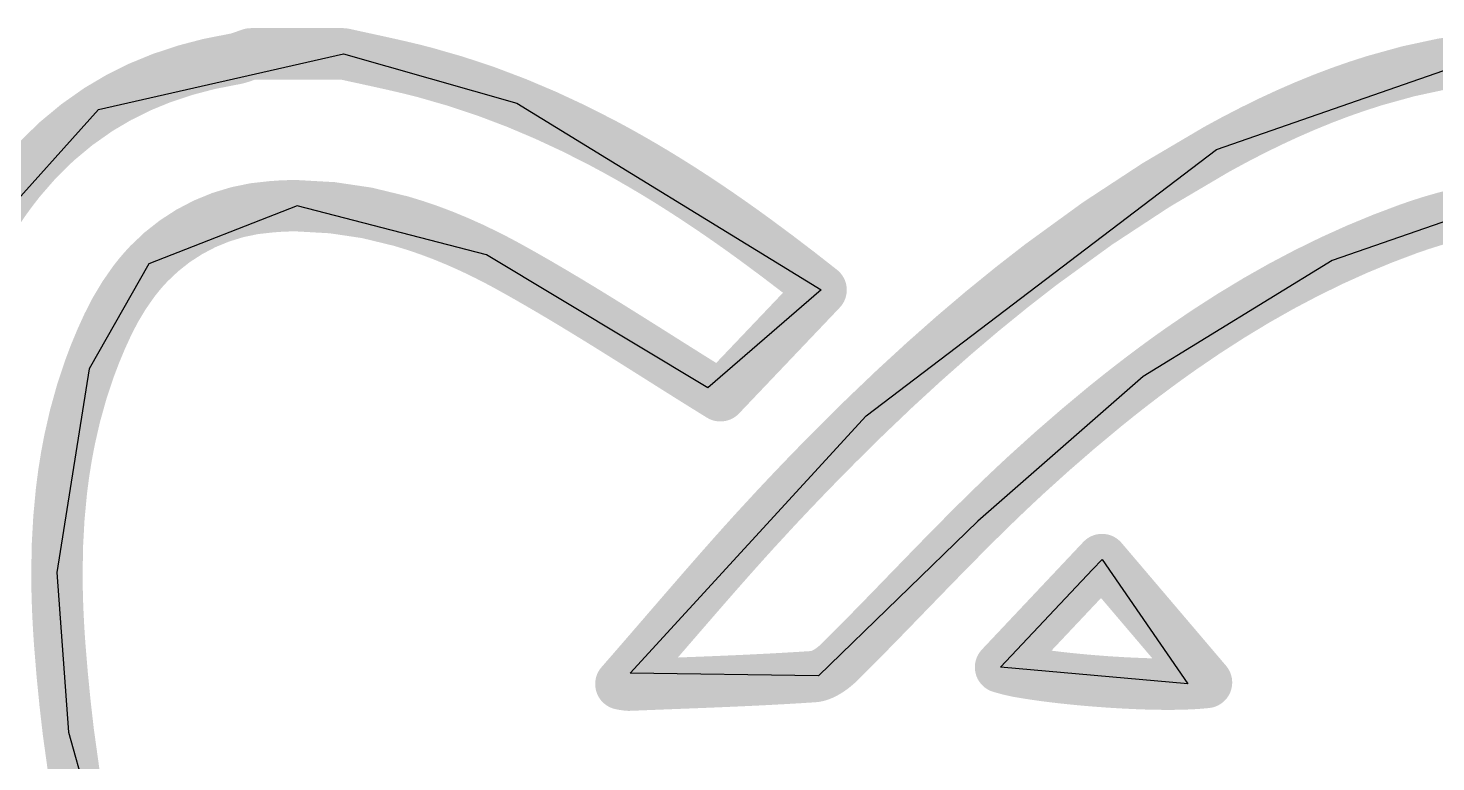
# Model space of a CAD drawing. Header units: millimetres. Extents: x 34 to 168, y 52 to 76.
# Drawn here: x 40.659 to 43.399, y 66.707 to 68.135 of the extents above; entities that cross this region are included whole.
import ezdxf

# ---------------------------------------------------------------- set-up
doc = ezdxf.new("R2010")
doc.units = ezdxf.units.MM
doc.layers.add('TopOverlay', color=2, linetype='Continuous')

msp = doc.modelspace()

# ---------------------------------------------------------------- linework, layer by layer
at = {"layer": 'TopOverlay'}
for p, q in [((40.79568422, 67.97681349999999), (41.27283084, 68.08511401999999)), ((41.27283084, 68.08511401999999), (41.60996504, 67.98941698)), ((42.97244644, 67.89908442), (43.48395164, 68.07700634)), ((40.56131842, 67.71555164), (40.79568422, 67.97681349999999)), ((41.60996504, 67.98941698), (42.20262323999999, 67.62555182)), ((42.29023546, 67.38032244), (42.97244644, 67.89908442)), ((41.18253384, 67.78945802), (40.89371552, 67.67647628)), ((41.55121992, 67.69369748), (41.18253384, 67.78945802)), ((43.47941774, 67.78071788), (43.19728978, 67.68287708)), ((41.98207504, 67.43471908), (41.55121992, 67.69369748)), ((40.89371552, 67.67647628), (40.7779474, 67.47172434)), ((43.19728978, 67.68287708), (42.82966288, 67.45717776)), ((42.20262323999999, 67.62555182), (41.98207504, 67.43471908)), ((40.7779474, 67.47172434), (40.71491984, 67.07528622)), ((42.82966288, 67.45717776), (42.50802014, 67.17581434)), ((41.83102632, 66.87940395999999), (42.29023546, 67.38032244)), ((42.50802014, 67.17581434), (42.19778708, 66.87475322)), ((42.7312328, 67.0814), (42.74951064, 67.10078782)), ((42.74951064, 67.10078782), (42.91630228, 66.85894171999999)), ((40.71491984, 67.07528622), (40.73712706, 66.76488044)), ((42.55194943999999, 66.89123782), (42.7312328, 67.0814)), ((42.19778708, 66.87475322), (41.83102632, 66.87940395999999)), ((42.91630228, 66.85894171999999), (42.55194943999999, 66.89123782)), ((40.73712706, 66.76488044), (41.0892498, 65.52790044))]:
    msp.add_line(p, q, dxfattribs=at)
at = {"layer": 'TopOverlay', "const_width": 0.0999998}
for points in [[(41.07848528, 68.08023976), (41.08321984, 68.08196441999999)], [(41.08321984, 68.08196441999999), (41.08411392, 68.08228446)], [(41.08411392, 68.08228446), (41.08501562, 68.08260704)], [(41.08501562, 68.08260704), (41.0859224, 68.08292707999999)], [(41.0859224, 68.08292707999999), (41.08774104, 68.08356716)], [(41.08774104, 68.08356716), (41.08955968, 68.08419961999999)], [(41.08955968, 68.08419961999999), (41.09226224, 68.08511401999999)], [(41.09226224, 68.08511401999999), (41.27283084, 68.08511401999999)], [(41.09226224, 68.08511401999999), (41.27283084, 68.08511401999999)], [(41.27283084, 68.08511401999999), (41.28750188, 68.08184503999999)], [(41.28750188, 68.08184503999999), (41.32175124, 68.07442062)], [(41.07120818, 68.07780898), (41.07365928, 68.07858876)], [(41.07365928, 68.07858876), (41.07608498, 68.07940156)], [(41.07608498, 68.07940156), (41.07848528, 68.08023976)], [(41.32175124, 68.07442062), (41.33252846, 68.07205841999999)], [(41.33252846, 68.07205841999999), (41.3433641, 68.06968098)], [(41.3433641, 68.06968098), (41.35424545999999, 68.0672756)], [(41.35424545999999, 68.0672756), (41.36515476, 68.06483974)], [(41.36515476, 68.06483974), (41.37608184, 68.0623607)], [(41.37608184, 68.0623607), (41.38701146, 68.05983848)], [(41.38701146, 68.05983848), (41.39793092, 68.05725783999999)], [(41.39793092, 68.05725783999999), (41.40882752, 68.05461878)], [(41.40882752, 68.05461878), (41.43048864, 68.04912222)], [(41.65290882, 67.63791146), (41.6823779, 67.62067502)], [(41.6823779, 67.62067502), (41.71174538, 67.60317187999999)], [(42.00656064, 67.41955782), (42.20262323999999, 67.62555182)], [(42.00656064, 67.41955782), (42.20262323999999, 67.62555182)], [(41.71174538, 67.60317187999999), (41.74099348, 67.58545792)], [(41.74099348, 67.58545792), (41.77011458, 67.56758902)], [(41.77011458, 67.56758902), (41.79908836, 67.54961852)], [(41.79908836, 67.54961852), (41.8279072, 67.53160484)], [(41.8279072, 67.53160484), (41.85655586, 67.51359878)], [(41.85655586, 67.51359878), (41.88502164, 67.49565622)], [(41.88502164, 67.49565622), (41.90916688, 67.48040859999999)], [(41.90916688, 67.48040859999999), (41.9212649, 67.47278352)], [(41.9212649, 67.47278352), (41.93338577999999, 67.46516098)], [(41.93338577999999, 67.46516098), (41.94552444, 67.45754097999999)], [(41.94552444, 67.45754097999999), (41.95768596, 67.44992606)], [(41.95768596, 67.44992606), (41.9698678, 67.44231622)], [(41.9698678, 67.44231622), (41.98207504, 67.43471908)], [(41.98207504, 67.43471908), (42.00656064, 67.41955782)], [(42.57917824, 67.24460262), (42.60325744, 67.26698001999999)], [(42.55528192, 67.2219128), (42.57917824, 67.24460262)], [(42.5315634, 67.19896643999999), (42.55528192, 67.2219128)], [(42.07327882, 67.15635793999999), (42.11639024, 67.20307362)], [(42.50802014, 67.17581434), (42.5315634, 67.19896643999999)], [(42.05195044, 67.13276895999999), (42.07327882, 67.15635793999999)], [(42.46144924, 67.12911136), (42.4846496, 67.15251237999999)], [(42.4846496, 67.15251237999999), (42.50802014, 67.17581434)], [(42.0307135, 67.10900726), (42.05195044, 67.13276895999999)], [(42.43841652, 67.10566462), (42.46144924, 67.12911136)], [(42.00951973999999, 67.08506268), (42.0307135, 67.10900726)], [(42.41554636, 67.08222549999999), (42.43841652, 67.10566462)], [(42.55194943999999, 66.89123782), (42.74951064, 67.10078782)], [(42.55194943999999, 66.89123782), (42.74951064, 67.10078782)], [(42.74951064, 67.10078782), (42.95301543999999, 66.86157062)], [(42.74951064, 67.10078782), (42.95301543999999, 66.86157062)], [(41.98832343999999, 67.06091744), (42.00951973999999, 67.08506268)], [(42.37028864, 67.03558602), (42.41554636, 67.08222549999999)], [(41.96707634, 67.03656138), (41.98832343999999, 67.06091744)], [(41.94573526, 67.01197671999999), (41.96707634, 67.03656138)], [(42.34488356, 67.00935797999999), (42.35762674, 67.02250756)], [(42.35762674, 67.02250756), (42.37028864, 67.03558602)], [(43.33370301999999, 66.56692045999999), (43.91762616, 67.02258121999999)], [(41.90257304, 66.96207842), (41.9242494, 66.9871533)], [(41.9242494, 66.9871533), (41.94573526, 67.01197671999999)], [(42.31919146, 66.98292166), (42.33206926, 66.99615759999999)], [(42.33206926, 66.99615759999999), (42.34488356, 67.00935797999999)], [(41.884854, 66.94155013999999), (41.90257304, 66.96207842)], [(42.29328092, 66.95642692), (42.30625778, 66.96967302)], [(42.30625778, 66.96967302), (42.31919146, 66.98292166)], [(41.86703843999999, 66.92092788), (41.87596146, 66.93125044)], [(41.87596146, 66.93125044), (41.884854, 66.94155013999999)], [(42.24110424, 66.90383622), (42.26722814, 66.930016)], [(42.26722814, 66.930016), (42.2802685, 66.94320114)], [(42.2802685, 66.94320114), (42.29328092, 66.95642692)], [(41.8491035, 66.90021417999999), (41.85808747999999, 66.91058246)], [(41.85808747999999, 66.91058246), (41.86703843999999, 66.92092788)], [(41.82192804, 66.86896202), (41.83102632, 66.87940395999999)], [(41.83102632, 66.87940395999999), (41.8400865, 66.8898205)], [(41.8400865, 66.8898205), (41.8491035, 66.90021417999999)], [(41.81278404, 66.85849721999999), (41.82192804, 66.86896202)], [(41.81278404, 66.85849721999999), (41.8131879, 66.85843625999999)], [(41.8131879, 66.85843625999999), (41.81338348, 66.85840324)], [(41.81338348, 66.85840324), (41.81357398, 66.85836768)], [(41.81357398, 66.85836768), (41.81376194, 66.85833212)], [(41.81466364, 66.85809082), (41.8186362, 66.85743803999999)], [(41.8186362, 66.85743803999999), (41.82036848, 66.85716117999999)], [(41.82036848, 66.85716117999999), (41.8219509, 66.85691987999999)], [(41.8219509, 66.85691987999999), (41.8233987, 66.85671667999999)], [(41.82914164, 66.85631282), (41.90625604, 66.85938621999999)], [(41.82914164, 66.85631282), (41.90625604, 66.85938621999999)], [(41.90625604, 66.85938621999999), (41.9621843, 66.86155538)], [(41.9621843, 66.86155538), (41.9903529, 66.86268822)], [(41.9903529, 66.86268822), (42.01862056, 66.86387694)], [(42.01862056, 66.86387694), (42.0469568, 66.86513169999999)], [(42.0469568, 66.86513169999999), (42.07533114, 66.86647282)], [(42.07533114, 66.86647282), (42.1037131, 66.86791045999999)], [(42.1037131, 66.86791045999999), (42.13207728, 66.86946494)], [(42.13207728, 66.86946494), (42.16039319999999, 66.87114642)], [(42.16039319999999, 66.87114642), (42.18862784, 66.87297522)]]:
    msp.add_lwpolyline(points, dxfattribs=at)
at = {"layer": 'TopOverlay', "const_width": 0.0499999}
for points in [[(41.05822116, 68.08196441999999, 1), (41.10821852, 68.08196441999999, 1)], [(41.05822116, 68.08196441999999, 1), (41.10821852, 68.08196441999999, 1)], [(41.05911524, 68.08228446, 1), (41.1091126, 68.08228446, 1)], [(41.05911524, 68.08228446, 1), (41.1091126, 68.08228446, 1)], [(41.06001694, 68.08260704, 1), (41.1100143, 68.08260704, 1)], [(41.06001694, 68.08260704, 1), (41.1100143, 68.08260704, 1)], [(41.06092372, 68.08292707999999, 1), (41.11092108, 68.08292707999999, 1)], [(41.06092372, 68.08292707999999, 1), (41.11092108, 68.08292707999999, 1)], [(41.06274235999999, 68.08356716, 1), (41.11273972, 68.08356716, 1)], [(41.06274235999999, 68.08356716, 1), (41.11273972, 68.08356716, 1)], [(41.064561, 68.08419961999999, 1), (41.11455836, 68.08419961999999, 1)], [(41.064561, 68.08419961999999, 1), (41.11455836, 68.08419961999999, 1)], [(41.06726356, 68.08511401999999, 1), (41.11726092, 68.08511401999999, 1)], [(41.06726356, 68.08511401999999, 1), (41.11726092, 68.08511401999999, 1)], [(41.06726356, 68.08511401999999, 1), (41.11726092, 68.08511401999999, 1)], [(41.24783215999999, 68.08511401999999, 1), (41.29782952, 68.08511401999999, 1)], [(41.24783215999999, 68.08511401999999, 1), (41.29782952, 68.08511401999999, 1)], [(41.24783215999999, 68.08511401999999, 1), (41.29782952, 68.08511401999999, 1)], [(41.2625032, 68.08184503999999, 1), (41.31250056, 68.08184503999999, 1)], [(41.2625032, 68.08184503999999, 1), (41.31250056, 68.08184503999999, 1)], [(41.03353236, 68.07470255999999, 1), (41.08352971999999, 68.07470255999999, 1)], [(41.03353236, 68.07470002, 1), (41.08352971999999, 68.07470002, 1)], [(41.03869364, 68.07575412, 1), (41.088691, 68.07575412, 1)], [(41.03869618, 68.07575412, 1), (41.08869353999999, 68.07575412, 1)], [(41.04122856, 68.07638404, 1), (41.09122592, 68.07638404, 1)], [(41.0412311, 68.07638404, 1), (41.09122846, 68.07638404, 1)], [(41.043733, 68.07707237999999, 1), (41.09373036, 68.07707237999999, 1)], [(41.04373554, 68.07706984, 1), (41.0937329, 68.07706984, 1)], [(41.0462095, 68.07780898, 1), (41.09620686, 68.07780898, 1)], [(41.04621204, 68.07780898, 1), (41.0962094, 68.07780898, 1)], [(41.0486606, 68.07858876, 1), (41.09865796, 68.07858876, 1)], [(41.0486606, 68.07858876, 1), (41.09865796, 68.07858876, 1)], [(41.05108629999999, 68.07940156, 1), (41.10108366, 68.07940156, 1)], [(41.05108629999999, 68.07940156, 1), (41.10108366, 68.07940156, 1)], [(41.0534866, 68.08023976, 1), (41.10348396, 68.08023976, 1)], [(41.0534866, 68.08023976, 1), (41.10348396, 68.08023976, 1)], [(41.29675255999999, 68.07442062, 1), (41.34674992, 68.07442062, 1)], [(41.29675255999999, 68.07442062, 1), (41.34674992, 68.07442062, 1)], [(41.30752978, 68.07205841999999, 1), (41.35752713999999, 68.07205841999999, 1)], [(41.30752978, 68.07205841999999, 1), (41.35752713999999, 68.07205841999999, 1)], [(41.31836542, 68.06968098, 1), (41.36836278, 68.06968098, 1)], [(41.31836542, 68.06968098, 1), (41.36836278, 68.06968098, 1)], [(41.32924678, 68.0672756, 1), (41.37924414, 68.0672756, 1)], [(41.32924678, 68.0672756, 1), (41.37924414, 68.0672756, 1)], [(41.34015608, 68.06483974, 1), (41.39015344, 68.06483974, 1)], [(41.34015608, 68.06483974, 1), (41.39015344, 68.06483974, 1)], [(41.35108315999999, 68.0623607, 1), (41.40108052, 68.0623607, 1)], [(41.35108315999999, 68.0623607, 1), (41.40108052, 68.0623607, 1)], [(41.36201278, 68.05983848, 1), (41.41201014, 68.05983848, 1)], [(41.36201278, 68.05983848, 1), (41.41201014, 68.05983848, 1)], [(41.37293224, 68.05725783999999, 1), (41.4229296, 68.05725783999999, 1)], [(41.37293224, 68.05725783999999, 1), (41.4229296, 68.05725783999999, 1)], [(41.38382884, 68.05461878, 1), (41.4338262, 68.05461878, 1)], [(41.38382884, 68.05461878, 1), (41.4338262, 68.05461878, 1)], [(40.8934539, 68.03788018, 1), (40.94345126, 68.03788018, 1)], [(40.8934539, 68.03788018, 1), (40.94345126, 68.03788018, 1)], [(41.40548996, 68.04912222, 1), (41.45548732, 68.04912222, 1)], [(41.40548996, 68.04912222, 1), (41.45548732, 68.04912222, 1)], [(43.2558063, 68.03317864, 1), (43.30580366, 68.03317864, 1)], [(43.25580884, 68.03317864, 1), (43.3058062, 68.03317864, 1)], [(40.77068554, 67.97681604, 1), (40.82068289999999, 67.97681604, 1)], [(40.77068554, 67.97681349999999, 1), (40.82068289999999, 67.97681349999999, 1)], [(41.58496636, 67.98941698, 1), (41.63496371999999, 67.98941698, 1)], [(41.58496636, 67.98941698, 1), (41.63496371999999, 67.98941698, 1)], [(43.15516642, 67.99803012, 1), (43.20516378, 67.99803012, 1)], [(43.15516642, 67.99803012, 1), (43.20516378, 67.99803012, 1)], [(43.05252755999999, 67.95338199999999, 1), (43.10252492, 67.95338199999999, 1)], [(43.0525301, 67.95338199999999, 1), (43.10252746, 67.95338199999999, 1)], [(41.75141764, 67.91200286, 1), (41.801415, 67.91200286, 1)], [(41.75141764, 67.91200286, 1), (41.801415, 67.91200286, 1)], [(42.94744776, 67.89908442, 1), (42.99744511999999, 67.89908442, 1)], [(42.94744776, 67.89908442, 1), (42.99744511999999, 67.89908442, 1)], [(41.8299138, 67.86828184, 1), (41.87991116, 67.86828184, 1)], [(41.8299138, 67.86828184, 1), (41.87991116, 67.86828184, 1)], [(40.61793248, 67.83891435999999, 1), (40.66792984, 67.83891435999999, 1)], [(40.61793248, 67.83891435999999, 1), (40.66792984, 67.83891435999999, 1)], [(41.90534418, 67.82208686, 1), (41.95534154, 67.82208686, 1)], [(41.90534418, 67.82208686, 1), (41.95534154, 67.82208686, 1)], [(41.1076902, 67.78749714, 1), (41.15768756, 67.78749714, 1)], [(41.1076902, 67.78749714, 1), (41.15768756, 67.78749714, 1)], [(41.15753515999999, 67.78945802, 1), (41.20753252, 67.78945802, 1)], [(41.15753515999999, 67.78945802, 1), (41.20753252, 67.78945802, 1)], [(41.36007476, 67.75939966, 1), (41.41007212, 67.75939966, 1)], [(41.36007476, 67.75939966, 1), (41.41007212, 67.75939966, 1)], [(41.97776466, 67.77406562, 1), (42.02776202, 67.77406562, 1)], [(41.9777672, 67.77406562, 1), (42.02776455999999, 67.77406562, 1)], [(43.38895818, 67.76588428, 1), (43.43895553999999, 67.76588428, 1)], [(43.38896072, 67.76588174, 1), (43.43895808, 67.76588174, 1)], [(41.44247744, 67.73124122, 1), (41.4924748, 67.73124122, 1)], [(41.44247744, 67.73124122, 1), (41.4924748, 67.73124122, 1)], [(42.04724382, 67.7248709, 1), (42.09724118, 67.7248709, 1)], [(42.04724636, 67.72486836, 1), (42.09724371999999, 67.72486836, 1)], [(43.32080235999999, 67.74432476, 1), (43.37079972, 67.74432476, 1)], [(43.32080235999999, 67.74432222, 1), (43.37079972, 67.74432222, 1)], [(40.86871684, 67.67647628, 1), (40.9187142, 67.67647628, 1)], [(40.86871684, 67.67647628, 1), (40.9187142, 67.67647628, 1)], [(41.52622124, 67.69369748, 1), (41.5762186, 67.69369748, 1)], [(41.52622124, 67.69369748, 1), (41.5762186, 67.69369748, 1)], [(41.56871036, 67.67137342, 1), (41.61870772, 67.67137342, 1)], [(41.56871036, 67.67137088, 1), (41.61870772, 67.67137088, 1)], [(42.6051472, 67.67462716, 1), (42.65514456, 67.67462716, 1)], [(42.6051472, 67.67462462, 1), (42.65514456, 67.67462462, 1)], [(43.1722911, 67.68287962, 1), (43.22228845999999, 67.68287962, 1)], [(43.1722911, 67.68287708, 1), (43.22228845999999, 67.68287708, 1)], [(40.83908774, 67.64155889999999, 1), (40.8890851, 67.64155889999999, 1)], [(40.83908774, 67.64155889999999, 1), (40.8890851, 67.64155889999999, 1)], [(41.62791014, 67.63791146, 1), (41.6779075, 67.63791146, 1)], [(41.62791014, 67.63791146, 1), (41.6779075, 67.63791146, 1)], [(41.65737922, 67.62067502, 1), (41.70737657999999, 67.62067502, 1)], [(41.65737922, 67.62067502, 1), (41.70737657999999, 67.62067502, 1)], [(42.17762456, 67.62555182, 1), (42.22762192, 67.62555182, 1)], [(42.17762456, 67.62555182, 1), (42.22762192, 67.62555182, 1)], [(42.17762456, 67.62555182, 1), (42.22762192, 67.62555182, 1)], [(41.6867467, 67.60317187999999, 1), (41.73674406, 67.60317187999999, 1)], [(41.6867467, 67.60317187999999, 1), (41.73674406, 67.60317187999999, 1)], [(43.02544607999999, 67.60549089999999, 1), (43.07544344, 67.60549089999999, 1)], [(43.02544862, 67.60549089999999, 1), (43.07544598, 67.60549089999999, 1)], [(41.7159948, 67.58545792, 1), (41.76599216, 67.58545792, 1)], [(41.7159948, 67.58545792, 1), (41.76599216, 67.58545792, 1)], [(41.74511589999999, 67.56758902, 1), (41.79511326, 67.56758902, 1)], [(41.74511589999999, 67.56758902, 1), (41.79511326, 67.56758902, 1)], [(40.78875256, 67.55778461999999, 1), (40.83874992, 67.55778461999999, 1)], [(40.78875256, 67.55778461999999, 1), (40.83874992, 67.55778461999999, 1)], [(41.77408968, 67.54961852, 1), (41.82408703999999, 67.54961852, 1)], [(41.77408968, 67.54961852, 1), (41.82408703999999, 67.54961852, 1)], [(42.43584858, 67.53698709999999, 1), (42.48584594, 67.53698709999999, 1)], [(42.43585112, 67.53698709999999, 1), (42.48584847999999, 67.53698709999999, 1)], [(41.80290852, 67.53160484, 1), (41.85290587999999, 67.53160484, 1)], [(41.80290852, 67.53160484, 1), (41.85290587999999, 67.53160484, 1)], [(41.83155718, 67.51359878, 1), (41.88155454, 67.51359878, 1)], [(41.83155718, 67.51359878, 1), (41.88155454, 67.51359878, 1)], [(42.87860614, 67.5110918, 1), (42.92860349999999, 67.5110918, 1)], [(42.87860614, 67.5110918, 1), (42.92860349999999, 67.5110918, 1)], [(41.86002295999999, 67.49565622, 1), (41.91002032, 67.49565622, 1)], [(41.86002295999999, 67.49565622, 1), (41.91002032, 67.49565622, 1)], [(41.8841682, 67.48040859999999, 1), (41.93416556, 67.48040859999999, 1)], [(41.8841682, 67.48040859999999, 1), (41.93416556, 67.48040859999999, 1)], [(40.75294872, 67.47172434, 1), (40.80294608, 67.47172434, 1)], [(40.75294872, 67.47172434, 1), (40.80294608, 67.47172434, 1)], [(41.89626622, 67.47278352, 1), (41.94626358, 67.47278352, 1)], [(41.89626622, 67.47278352, 1), (41.94626358, 67.47278352, 1)], [(41.9083871, 67.46516098, 1), (41.95838446, 67.46516098, 1)], [(41.9083871, 67.46516098, 1), (41.95838446, 67.46516098, 1)], [(41.92052576, 67.45754097999999, 1), (41.97052312, 67.45754097999999, 1)], [(41.92052576, 67.45754097999999, 1), (41.97052312, 67.45754097999999, 1)], [(42.8046642, 67.45718029999999, 1), (42.85466156, 67.45718029999999, 1)], [(42.8046642, 67.45717776, 1), (42.85466156, 67.45717776, 1)], [(41.93268728, 67.44992606, 1), (41.98268464, 67.44992606, 1)], [(41.93268728, 67.44992606, 1), (41.98268464, 67.44992606, 1)], [(41.94486912, 67.44231622, 1), (41.99486648, 67.44231622, 1)], [(41.94486912, 67.44231622, 1), (41.99486648, 67.44231622, 1)], [(41.95707635999999, 67.43471908, 1), (42.00707372, 67.43471908, 1)], [(41.95707635999999, 67.43471908, 1), (42.00707372, 67.43471908, 1)], [(41.98156196, 67.41955782, 1), (42.03155932, 67.41955782, 1)], [(41.98156196, 67.41955782, 1), (42.03155932, 67.41955782, 1)], [(41.98156196, 67.41955782, 1), (42.03155932, 67.41955782, 1)], [(42.73009742, 67.39861298, 1), (42.78009478, 67.39861298, 1)], [(42.73009996, 67.39861044, 1), (42.78009732, 67.39861044, 1)], [(42.26523424, 67.38032244, 1), (42.3152316, 67.38032244, 1)], [(42.26523678, 67.38032244, 1), (42.31523414, 67.38032244, 1)], [(40.7144093, 67.33353817999999, 1), (40.76440666, 67.33353817999999, 1)], [(40.71441184, 67.33353817999999, 1), (40.7644092, 67.33353817999999, 1)], [(42.17883613999999, 67.29436883999999, 1), (42.2288335, 67.29436883999999, 1)], [(42.17883868, 67.2943663, 1), (42.22883604, 67.2943663, 1)], [(42.57825876, 67.26698001999999, 1), (42.62825612, 67.26698001999999, 1)], [(42.57825876, 67.26698001999999, 1), (42.62825612, 67.26698001999999, 1)], [(40.69870448, 67.23470424, 1), (40.74870184, 67.23470424, 1)], [(40.69870702, 67.23470424, 1), (40.74870438, 67.23470424, 1)], [(42.55417955999999, 67.24460262, 1), (42.60417692, 67.24460262, 1)], [(42.55417955999999, 67.24460262, 1), (42.60417692, 67.24460262, 1)], [(42.53028324, 67.2219128, 1), (42.58028059999999, 67.2219128, 1)], [(42.53028324, 67.2219128, 1), (42.58028059999999, 67.2219128, 1)], [(42.09139156, 67.20307362, 1), (42.14138892, 67.20307362, 1)], [(42.09139156, 67.20307108, 1), (42.14138892, 67.20307108, 1)], [(42.50656472, 67.19896643999999, 1), (42.55656208, 67.19896643999999, 1)], [(42.50656472, 67.19896643999999, 1), (42.55656208, 67.19896643999999, 1)], [(42.04828014, 67.15635793999999, 1), (42.09827749999999, 67.15635793999999, 1)], [(42.04828014, 67.15635793999999, 1), (42.09827749999999, 67.15635793999999, 1)], [(42.45965091999999, 67.15251237999999, 1), (42.50964828, 67.15251237999999, 1)], [(42.45965091999999, 67.15251237999999, 1), (42.50964828, 67.15251237999999, 1)], [(42.48302146, 67.17581434, 1), (42.53301882, 67.17581434, 1)], [(42.48302146, 67.17581434, 1), (42.53301882, 67.17581434, 1)], [(42.02695176, 67.13276895999999, 1), (42.07694911999999, 67.13276895999999, 1)], [(42.02695176, 67.13276895999999, 1), (42.07694911999999, 67.13276895999999, 1)], [(42.43645056, 67.12911136, 1), (42.48644792, 67.12911136, 1)], [(42.43645056, 67.12911136, 1), (42.48644792, 67.12911136, 1)], [(42.00571481999999, 67.10900726, 1), (42.05571218, 67.10900726, 1)], [(42.00571481999999, 67.10900726, 1), (42.05571218, 67.10900726, 1)], [(42.41341784, 67.10566462, 1), (42.4634152, 67.10566462, 1)], [(42.41341784, 67.10566462, 1), (42.4634152, 67.10566462, 1)], [(42.72451196, 67.10078782, 1), (42.77450932, 67.10078782, 1)], [(42.72451196, 67.10078782, 1), (42.77450932, 67.10078782, 1)], [(42.72451196, 67.10078782, 1), (42.77450932, 67.10078782, 1)], [(42.72451196, 67.10078782, 1), (42.77450932, 67.10078782, 1)], [(40.68992116, 67.07528622, 1), (40.73991852, 67.07528622, 1)], [(40.68992116, 67.07528622, 1), (40.73991852, 67.07528622, 1)], [(41.98452106, 67.08506268, 1), (42.03451842, 67.08506268, 1)], [(41.98452106, 67.08506268, 1), (42.03451842, 67.08506268, 1)], [(42.39054768, 67.08222549999999, 1), (42.44054504, 67.08222549999999, 1)], [(42.39054768, 67.08222549999999, 1), (42.44054504, 67.08222549999999, 1)], [(41.96332476, 67.06091744, 1), (42.01332212, 67.06091744, 1)], [(41.96332476, 67.06091744, 1), (42.01332212, 67.06091744, 1)], [(40.69082539999999, 67.01980754, 1), (40.74082276, 67.01980754, 1)], [(40.69082539999999, 67.01980754, 1), (40.74082276, 67.01980754, 1)], [(41.94207766, 67.03656138, 1), (41.99207501999999, 67.03656138, 1)], [(41.94207766, 67.03656138, 1), (41.99207501999999, 67.03656138, 1)], [(42.33262806, 67.02250756, 1), (42.38262542, 67.02250756, 1)], [(42.33262806, 67.02250756, 1), (42.38262542, 67.02250756, 1)], [(42.34528996, 67.03558602, 1), (42.39528731999999, 67.03558602, 1)], [(42.34528996, 67.03558602, 1), (42.39528731999999, 67.03558602, 1)], [(41.89925072, 66.9871533, 1), (41.94924808, 66.9871533, 1)], [(41.89925072, 66.9871533, 1), (41.94924808, 66.9871533, 1)], [(41.92073658, 67.01197671999999, 1), (41.97073394, 67.01197671999999, 1)], [(41.92073658, 67.01197671999999, 1), (41.97073394, 67.01197671999999, 1)], [(42.30707057999999, 66.99615759999999, 1), (42.35706794, 66.99615759999999, 1)], [(42.30707057999999, 66.99615759999999, 1), (42.35706794, 66.99615759999999, 1)], [(42.31988488, 67.00935797999999, 1), (42.36988224, 67.00935797999999, 1)], [(42.31988488, 67.00935797999999, 1), (42.36988224, 67.00935797999999, 1)], [(40.69269483999999, 66.97674692, 1), (40.7426922, 66.97674692, 1)], [(40.69269483999999, 66.97674692, 1), (40.7426922, 66.97674692, 1)], [(41.87757436, 66.96207842, 1), (41.92757172, 66.96207842, 1)], [(41.87757436, 66.96207842, 1), (41.92757172, 66.96207842, 1)], [(42.2812591, 66.96967302, 1), (42.33125646, 66.96967302, 1)], [(42.2812591, 66.96967302, 1), (42.33125646, 66.96967302, 1)], [(42.29419278, 66.98292166, 1), (42.34419013999999, 66.98292166, 1)], [(42.29419278, 66.98292166, 1), (42.34419013999999, 66.98292166, 1)], [(40.6955879, 66.93200482, 1), (40.74558526, 66.93200482, 1)], [(40.6955879, 66.93200482, 1), (40.74558526, 66.93200482, 1)], [(41.85096278, 66.93125044, 1), (41.90096014, 66.93125044, 1)], [(41.85096278, 66.93125044, 1), (41.90096014, 66.93125044, 1)], [(41.85985532, 66.94155013999999, 1), (41.90985268, 66.94155013999999, 1)], [(41.85985532, 66.94155013999999, 1), (41.90985268, 66.94155013999999, 1)], [(42.24222946, 66.930016, 1), (42.29222682, 66.930016, 1)], [(42.24222946, 66.930016, 1), (42.29222682, 66.930016, 1)], [(42.25526982, 66.94320114, 1), (42.30526717999999, 66.94320114, 1)], [(42.25526982, 66.94320114, 1), (42.30526717999999, 66.94320114, 1)], [(42.26828224, 66.95642692, 1), (42.3182796, 66.95642692, 1)], [(42.26828224, 66.95642692, 1), (42.3182796, 66.95642692, 1)], [(41.8330888, 66.91058246, 1), (41.88308616, 66.91058246, 1)], [(41.8330888, 66.91058246, 1), (41.88308616, 66.91058246, 1)], [(41.84203976, 66.92092788, 1), (41.89203712, 66.92092788, 1)], [(41.84203976, 66.92092788, 1), (41.89203712, 66.92092788, 1)], [(42.21610556, 66.90383622, 1), (42.26610291999999, 66.90383622, 1)], [(42.21610556, 66.90383622, 1), (42.26610291999999, 66.90383622, 1)], [(41.80602764, 66.87940395999999, 1), (41.856025, 66.87940395999999, 1)], [(41.80602764, 66.87940395999999, 1), (41.856025, 66.87940395999999, 1)], [(41.81508782, 66.8898205, 1), (41.86508517999999, 66.8898205, 1)], [(41.81508782, 66.8898205, 1), (41.86508517999999, 66.8898205, 1)], [(41.82410482, 66.90021417999999, 1), (41.87410217999999, 66.90021417999999, 1)], [(41.82410482, 66.90021417999999, 1), (41.87410217999999, 66.90021417999999, 1)], [(42.17775409999999, 66.87654392, 1), (42.22775146, 66.87654392, 1)], [(42.17775664, 66.87654392, 1), (42.227754, 66.87654392, 1)], [(42.18292554, 66.87890612, 1), (42.2329229, 66.87890612, 1)], [(42.18292808, 66.87890358, 1), (42.23292544, 66.87890358, 1)], [(42.18826716, 66.88181442, 1), (42.23826451999999, 66.88181442, 1)], [(42.18826716, 66.88181442, 1), (42.23826451999999, 66.88181442, 1)], [(42.19373578, 66.88525358, 1), (42.24373314, 66.88525358, 1)], [(42.19373578, 66.88525104, 1), (42.24373314, 66.88525104, 1)], [(42.19929076, 66.88919566, 1), (42.24928812, 66.88919566, 1)], [(42.1992933, 66.88919566, 1), (42.24929066, 66.88919566, 1)], [(42.20489654, 66.89362288, 1), (42.2548939, 66.89362288, 1)], [(42.20489908, 66.89362288, 1), (42.25489644, 66.89362288, 1)], [(42.52695076, 66.89123782, 1), (42.57694812, 66.89123782, 1)], [(42.52695076, 66.89123782, 1), (42.57694812, 66.89123782, 1)], [(42.52695076, 66.89123782, 1), (42.57694812, 66.89123782, 1)], [(42.57763392, 66.8799653, 1), (42.62763128, 66.8799653, 1)], [(42.57763646, 66.8799653, 1), (42.62763382, 66.8799653, 1)], [(41.78778536, 66.85849721999999, 1), (41.83778272, 66.85849721999999, 1)], [(41.78778536, 66.85849721999999, 1), (41.83778272, 66.85849721999999, 1)], [(41.78818922, 66.85843625999999, 1), (41.83818658, 66.85843625999999, 1)], [(41.78818922, 66.85843625999999, 1), (41.83818658, 66.85843625999999, 1)], [(41.7883848, 66.85840324, 1), (41.83838215999999, 66.85840324, 1)], [(41.7883848, 66.85840324, 1), (41.83838215999999, 66.85840324, 1)], [(41.7885753, 66.85836768, 1), (41.83857266, 66.85836768, 1)], [(41.7885753, 66.85836768, 1), (41.83857266, 66.85836768, 1)], [(41.78876326, 66.85833212, 1), (41.83876062, 66.85833212, 1)], [(41.78876326, 66.85833212, 1), (41.83876062, 66.85833212, 1)], [(41.78894868, 66.85829147999999, 1), (41.83894604, 66.85829147999999, 1)], [(41.78894868, 66.85829147999999, 1), (41.83894604, 66.85829147999999, 1)], [(41.78913155999999, 66.8582483, 1), (41.83912892, 66.8582483, 1)], [(41.78913155999999, 66.8582483, 1), (41.83912892, 66.8582483, 1)], [(41.78931189999999, 66.85820258, 1), (41.83930926, 66.85820258, 1)], [(41.78931189999999, 66.85820258, 1), (41.83930926, 66.85820258, 1)], [(41.7894897, 66.85814924, 1), (41.83948706, 66.85814924, 1)], [(41.7894897, 66.85814924, 1), (41.83948706, 66.85814924, 1)], [(41.78966496, 66.85809082, 1), (41.83966232, 66.85809082, 1)], [(41.78966496, 66.85809082, 1), (41.83966232, 66.85809082, 1)], [(41.79363752, 66.85743803999999, 1), (41.84363488, 66.85743803999999, 1)], [(41.79363752, 66.85743803999999, 1), (41.84363488, 66.85743803999999, 1)], [(41.7953698, 66.85716117999999, 1), (41.84536716, 66.85716117999999, 1)], [(41.7953698, 66.85716117999999, 1), (41.84536716, 66.85716117999999, 1)], [(41.79692936, 66.86896202, 1), (41.84692672, 66.86896202, 1)], [(41.79692936, 66.86896202, 1), (41.84692672, 66.86896202, 1)], [(41.79695221999999, 66.85691987999999, 1), (41.84694958, 66.85691987999999, 1)], [(41.79695221999999, 66.85691987999999, 1), (41.84694958, 66.85691987999999, 1)], [(41.79839748, 66.85671667999999, 1), (41.84839484, 66.85671667999999, 1)], [(41.79840002, 66.85671667999999, 1), (41.84839737999999, 66.85671667999999, 1)], [(41.7997259, 66.85655158, 1), (41.84972326, 66.85655158, 1)], [(41.79972844, 66.85655412, 1), (41.84972579999999, 66.85655412, 1)], [(41.80095018, 66.85642965999999, 1), (41.85094754, 66.85642965999999, 1)], [(41.80095018, 66.85642711999999, 1), (41.85094754, 66.85642711999999, 1)], [(41.80208302, 66.85634584, 1), (41.85208038, 66.85634584, 1)], [(41.80208302, 66.85634584, 1), (41.85208038, 66.85634584, 1)], [(41.8031422, 66.8563052, 1), (41.85313956, 66.8563052, 1)], [(41.8031422, 66.8563052, 1), (41.85313956, 66.8563052, 1)], [(41.80414296, 66.85631282, 1), (41.85414032, 66.85631282, 1)], [(41.80414296, 66.85631282, 1), (41.85414032, 66.85631282, 1)], [(41.80414296, 66.85631282, 1), (41.85414032, 66.85631282, 1)], [(41.88125736, 66.85938621999999, 1), (41.93125472, 66.85938621999999, 1)], [(41.88125736, 66.85938621999999, 1), (41.93125472, 66.85938621999999, 1)], [(41.88125736, 66.85938621999999, 1), (41.93125472, 66.85938621999999, 1)], [(41.93718562, 66.86155538, 1), (41.98718298, 66.86155538, 1)], [(41.93718562, 66.86155538, 1), (41.98718298, 66.86155538, 1)], [(41.96535421999999, 66.86268822, 1), (42.01535158, 66.86268822, 1)], [(41.96535421999999, 66.86268822, 1), (42.01535158, 66.86268822, 1)], [(41.99362188, 66.86387694, 1), (42.04361924, 66.86387694, 1)], [(41.99362188, 66.86387694, 1), (42.04361924, 66.86387694, 1)], [(42.02195812, 66.86513169999999, 1), (42.07195548, 66.86513169999999, 1)], [(42.02195812, 66.86513169999999, 1), (42.07195548, 66.86513169999999, 1)], [(42.05033246, 66.86647282, 1), (42.10032982, 66.86647282, 1)], [(42.05033246, 66.86647282, 1), (42.10032982, 66.86647282, 1)], [(42.07871442, 66.86791045999999, 1), (42.12871178, 66.86791045999999, 1)], [(42.07871442, 66.86791045999999, 1), (42.12871178, 66.86791045999999, 1)], [(42.10707859999999, 66.86946494, 1), (42.15707596, 66.86946494, 1)], [(42.10707859999999, 66.86946494, 1), (42.15707596, 66.86946494, 1)], [(42.13539452, 66.87114642, 1), (42.18539188, 66.87114642, 1)], [(42.13539452, 66.87114642, 1), (42.18539188, 66.87114642, 1)], [(42.16362916, 66.87297522, 1), (42.21362652, 66.87297522, 1)], [(42.16362916, 66.87297522, 1), (42.21362652, 66.87297522, 1)], [(42.17278839999999, 66.87475576, 1), (42.22278576, 66.87475576, 1)], [(42.17278839999999, 66.87475322, 1), (42.22278576, 66.87475322, 1)], [(42.61518273999999, 66.8744662, 1), (42.6651801, 66.8744662, 1)], [(42.61518273999999, 66.8744662, 1), (42.6651801, 66.8744662, 1)], [(42.65832464, 66.8693862, 1), (42.708322, 66.8693862, 1)], [(42.65832464, 66.8693862, 1), (42.708322, 66.8693862, 1)], [(42.70515716, 66.86497422, 1), (42.75515452, 66.86497422, 1)], [(42.70515716, 66.86497422, 1), (42.75515452, 66.86497422, 1)], [(42.8022766, 66.85913984, 1), (42.85227396, 66.85913984, 1)], [(42.80227914, 66.8591373, 1), (42.85227649999999, 66.8591373, 1)], [(42.84875352, 66.85821274, 1), (42.89875087999999, 66.85821274, 1)], [(42.84875352, 66.8582102, 1), (42.89875087999999, 66.8582102, 1)], [(42.89130106, 66.85893918, 1), (42.94129842, 66.85893918, 1)], [(42.8913036, 66.85894171999999, 1), (42.94130096, 66.85894171999999, 1)], [(42.92801676, 66.86157315999999, 1), (42.97801412, 66.86157315999999, 1)], [(42.92801676, 66.86157062, 1), (42.97801412, 66.86157062, 1)], [(42.92801676, 66.86157062, 1), (42.97801412, 66.86157062, 1)], [(40.71212838, 66.76488044, 1), (40.76212573999999, 66.76488044, 1)], [(40.71212838, 66.76488044, 1), (40.76212573999999, 66.76488044, 1)]]:
    msp.add_lwpolyline(points, format="xyb", close=True, dxfattribs=at)
at = {"layer": 'TopOverlay', "const_width": 0.0999998}
for points in [[(40.91845258, 68.03788018, -0.04787115106902175), (41.05853104, 68.07470002)], [(41.06369232, 68.07575412, -0.0150233831427129), (41.05853104, 68.07470255999999)], [(41.06622978, 68.07638404, -0.006465174622434784), (41.06369486, 68.07575412)], [(41.06873422, 68.07706984, -0.005746349406345093), (41.06622724, 68.07638404)], [(41.07121072, 68.07780898, -0.005015530434483462), (41.06873168, 68.07707237999999)], [(43.28080752, 68.03317864, -0.04339399902589023), (43.47788104, 68.07561442)], [(40.79568422, 67.97681604, -0.05375647857749623), (40.91845258, 68.03788018)], [(41.43048864, 68.04912222, -0.0310098986165919), (41.60996504, 67.98941698)], [(43.1801651, 67.99803012, -0.01948298350990078), (43.28080498, 68.03317864)], [(40.64293116, 67.83891435999999, -0.08072448518300791), (40.79568422, 67.97681349999999)], [(41.60996504, 67.98941698, -0.02599101912000822), (41.77641632, 67.91200286)], [(43.07752624, 67.95338199999999, -0.01763521361163189), (43.1801651, 67.99803012)], [(42.97244644, 67.89908442, -0.01568732253672582), (43.07752877999999, 67.95338199999999)], [(41.77641632, 67.91200286, -0.01100528184282735), (41.85491248, 67.86828184)], [(42.63014588, 67.67462462, -0.03585616665241548), (42.97244644, 67.89908442)], [(41.85491248, 67.86828184, -0.009667304033092123), (41.93034286, 67.82208686)], [(40.60014232, 67.780408, -0.02400393758414242), (40.64293116, 67.83891435999999)], [(41.93034286, 67.82208686, -0.008326829598291004), (42.00276333999999, 67.77406562)], [(40.89371552, 67.67647628, -0.1874755324747779), (41.13268888, 67.78749714)], [(41.13268888, 67.78749714, -0.02438187879307339), (41.18253384, 67.78945802)], [(41.18253384, 67.78945802, -0.0684203224117056), (41.38507344, 67.75939966)], [(43.4139594, 67.76588174, -0.02226821202686011), (43.47941774, 67.78071788)], [(41.38507344, 67.75939966, -0.02427246704796471), (41.46747612, 67.73124122)], [(42.00276588, 67.77406562, -0.006978916606405214), (42.07224504, 67.72486836)], [(43.34580104, 67.74432476, -0.01948009720367408), (43.41395686, 67.76588428)], [(41.46747612, 67.73124122, -0.02176590254808207), (41.55121992, 67.69369748)], [(42.07224249999999, 67.7248709, -0.00981207900196102), (42.20262323999999, 67.62555182)], [(43.19728978, 67.68287962, -0.02363596056363171), (43.34580104, 67.74432222)], [(40.86408642, 67.64155889999999, -0.02876898911711597), (40.89371552, 67.67647628)], [(41.55121992, 67.69369748, -0.009884617768891801), (41.59370904, 67.67137342)], [(41.59370904, 67.67137088, -0.005358700800963729), (41.65290882, 67.63791146)], [(42.46084725999999, 67.53698709999999, -0.01596117571008854), (42.63014588, 67.67462716)], [(43.05044476, 67.60549089999999, -0.02254451820750092), (43.19728978, 67.68287708)], [(40.81375123999999, 67.55778461999999, -0.05066978381489535), (40.86408642, 67.64155889999999)], [(42.90360482, 67.5110918, -0.02049849964588502), (43.05044729999999, 67.60549089999999)], [(40.7779474, 67.47172434, -0.0248627133467852), (40.81375123999999, 67.55778461999999)], [(42.29023546, 67.38032244, -0.01408798953165296), (42.4608498, 67.53698709999999)], [(42.82966288, 67.45717776, -0.009289233586326447), (42.90360482, 67.5110918)], [(40.73940798, 67.33353817999999, -0.03574999516441767), (40.7779474, 67.47172434)], [(42.7550961, 67.39861298, -0.00860272474960469), (42.82966288, 67.45718029999999)], [(42.60325744, 67.26698001999999, -0.01511649217630504), (42.75509864, 67.39861044)], [(42.20383482, 67.29436883999999, -0.006284746270903576), (42.29023292, 67.38032244)], [(40.7237057, 67.23470424, -0.02179865623481436), (40.73941052, 67.33353817999999)], [(42.11639024, 67.20307108, -0.00577463584858684), (42.20383735999999, 67.2943663)], [(40.71491984, 67.07528622, -0.02875862998981888), (40.72370316, 67.23470424)], [(40.71582408, 67.01980754, -0.008018311094236289), (40.71491984, 67.07528622)], [(40.71769352, 66.97674692, -0.005552542713636344), (40.71582408, 67.01980754)], [(40.72058658, 66.93200482, -0.005034802647022668), (40.71769352, 66.97674692)], [(40.73712706, 66.76488044, -0.01176574776867776), (40.72058658, 66.93200482)], [(42.24110424, 66.90383622, -0.02267444860644306), (42.22989522, 66.89362288)], [(42.20275278, 66.87654392, -0.02232326100318984), (42.19778708, 66.87475576)], [(42.20792676, 66.87890358, -0.01900826300841519), (42.20275531999999, 66.87654392)], [(42.21326584, 66.88181442, -0.01653197426409028), (42.20792422, 66.87890612)], [(42.21873446, 66.88525358, -0.01468768926412356), (42.21326584, 66.88181442)], [(42.22429198, 66.88919566, -0.01332053624420967), (42.21873446, 66.88525104)], [(42.22989776, 66.89362288, -0.01231804558137764), (42.22428944, 66.88919566)], [(42.6026326, 66.8799653, -0.03915376595966201), (42.55194943999999, 66.89123782)], [(42.64018142, 66.8744662, -0.008200019458106313), (42.60263514, 66.8799653)], [(41.81376194, 66.85833212, -0.005127931169417306), (41.81394736, 66.85829147999999)], [(41.81394736, 66.85829147999999, -0.005937072778484619), (41.81413024, 66.8582483)], [(41.81413024, 66.8582483, -0.006718315032597099), (41.81431058, 66.85820258)], [(41.81431058, 66.85820258, -0.007453786932824706), (41.81448838, 66.85814924)], [(41.81448838, 66.85814924, -0.008124946274365094), (41.81466364, 66.85809082)], [(41.82472457999999, 66.85655158, -0.004779729900080721), (41.82339615999999, 66.85671667999999)], [(41.82594886, 66.85642965999999, -0.00637516876753472), (41.82472712, 66.85655412)], [(41.8270817, 66.85634584, -0.00814260797304054), (41.82594886, 66.85642711999999)], [(41.82814088, 66.8563052, -0.009974042620313844), (41.8270817, 66.85634584)], [(41.82914164, 66.85631282, -0.01169543059924867), (41.82814088, 66.8563052)], [(42.19778708, 66.87475322, -0.05901996875180912), (42.18862784, 66.87297522)], [(42.68332332, 66.8693862, -0.006236390216398605), (42.64018142, 66.8744662)], [(42.73015583999999, 66.86497422, -0.005550598485090435), (42.68332332, 66.8693862)], [(42.82727782, 66.8591373, -0.01184408743442449), (42.73015583999999, 66.86497422)], [(42.8737522, 66.85821274, -0.007921978997314316), (42.82727527999999, 66.85913984)], [(42.91629974, 66.85893918, -0.01095274020351783), (42.8737522, 66.8582102)], [(42.95301543999999, 66.86157315999999, -0.01705990725502536), (42.91630228, 66.85894171999999)], [(40.7947622, 66.42595808, -0.02284008697831464), (40.73712706, 66.76488044)]]:
    msp.add_lwpolyline(points, format="xyb", dxfattribs=at)

doc.saveas('drawing.dxf')
